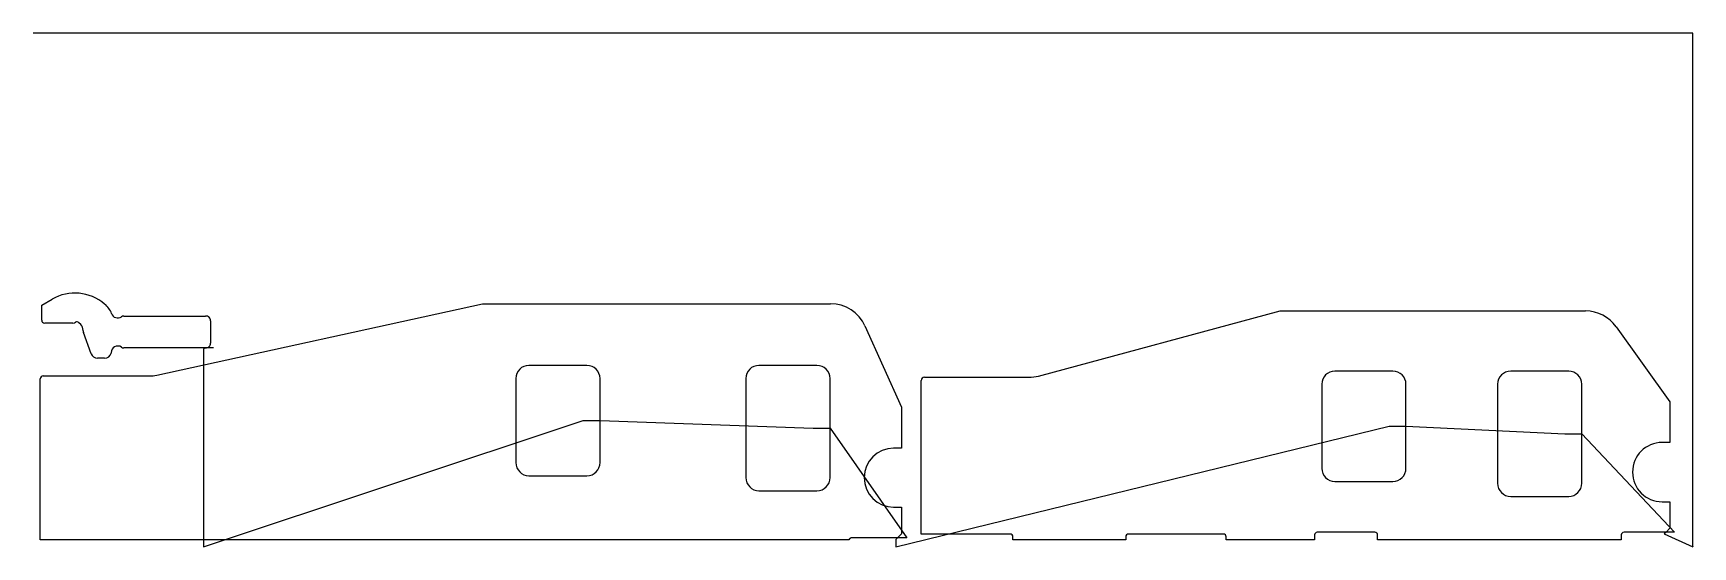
# Model space of a CAD drawing. Header units: metres. Extents: x 0 to 4437, y 0 to 1373.
import ezdxf

# ---------------------------------------------------------------- set-up
doc = ezdxf.new("R2010")
doc.units = ezdxf.units.M

msp = doc.modelspace()

# ---------------------------------------------------------------- linework, layer by layer
at = {"layer": 'TOOL_0'}
for p, q in [((1.005, 1373.248), (0.005, 1373.248)), ((4437.201, 1373.248), (1.005, 1373.248)), ((4437.201, 1.002), (4437.201, 1373.248)), ((23.027, 646.02), (50.698, 661.996)), ((23.027, 605.865), (23.027, 646.02)), ((330.873, 459.089), (1201.434, 650.001)), ((1201.434, 650.001), (2131.766, 650.001)), ((2687.88, 456.658), (3333.786, 630.503)), ((3333.786, 630.503), (4150.386, 630.503)), ((106.349, 598.365), (31.027, 598.365)), ((126.937, 594.42), (122.188, 599.169)), ((133.527, 577.621), (133.527, 578.51)), ((242.611, 616.865), (461.028, 616.865)), ((474.028, 604.365), (474.028, 544.365)), ((2223.889, 590.405), (2321.502, 373.216)), ((4232.253, 588.476), (4376.059, 387.994)), ((155.093, 515.904), (134.275, 573.363)), ((191.026, 504.365), (171.546, 504.365)), ((208.526, 519.317), (208.138, 518.104)), ((461.026, 531.864), (242.609, 531.864)), ((461.028, 531.865), (455.237, 529.279)), ((455.237, 529.279), (455.237, 0)), ((482.29, 531.864), (461.026, 531.864)), ((19.002, 19.001), (19.002, 448.791)), ((27.002, 456.791), (309.665, 456.791)), ((1290.502, 450.001), (1290.502, 225.001)), ((1480.502, 485.001), (1325.502, 485.001)), ((1515.502, 337.501), (1515.502, 450.001)), ((1905.502, 450.001), (1905.502, 185.001)), ((2095.502, 485.001), (1940.502, 485.001)), ((2130.502, 317.501), (2130.502, 450.001)), ((2374.557, 34.002), (2374.557, 444.497)), ((2383.307, 453.247), (2662.085, 453.247)), ((3635.307, 469.752), (3480.307, 469.752)), ((4105.307, 469.752), (3950.307, 469.752)), ((3445.307, 434.752), (3445.307, 209.752)), ((3670.307, 322.252), (3670.307, 434.752)), ((3915.307, 434.752), (3915.307, 169.752)), ((4140.307, 302.252), (4140.307, 434.752)), ((2321.502, 373.216), (2321.502, 264.002)), ((4376.059, 387.994), (4376.059, 279.003)), ((455.237, 0), (1470.502, 337.501)), ((1470.502, 337.501), (1515.502, 337.501)), ((1515.502, 225.001), (1515.502, 337.501)), ((1515.502, 337.501), (2085.502, 317.501)), ((2085.502, 317.501), (2130.502, 317.501)), ((2130.502, 185.001), (2130.502, 317.501)), ((2130.502, 317.501), (2335.403, 24.001)), ((2306.259, 0.001), (3625.307, 322.252)), ((3625.307, 322.252), (3670.307, 322.252)), ((3670.307, 209.752), (3670.307, 322.252)), ((3670.307, 322.252), (4095.307, 302.252)), ((4095.307, 302.252), (4140.307, 302.252)), ((4140.307, 169.752), (4140.307, 302.252)), ((4140.307, 302.252), (4388.302, 39.002)), ((4376.059, 279.003), (4355.309, 279.003)), ((2321.502, 264.002), (2300.502, 264.002)), ((1325.502, 190.001), (1480.502, 190.001)), ((1940.502, 150.001), (2095.502, 150.001)), ((3480.307, 174.752), (3635.307, 174.752)), ((3950.307, 134.752), (4105.307, 134.752)), ((2300.502, 106.002), (2321.502, 106.002)), ((2321.502, 106.002), (2321.502, 34.588)), ((4355.309, 120.503), (4376.059, 120.503)), ((4376.059, 120.503), (4376.059, 49.442)), ((4376.059, 49.442), (4365.62, 39.003)), ((2181.097, 19.001), (19.002, 19.001)), ((2310.916, 24.001), (2189.164, 24.001)), ((2310.916, 24.002), (2306.259, 19.141)), ((2306.259, 19.141), (2306.259, 0.001)), ((2321.502, 34.588), (2310.916, 24.002)), ((2335.403, 24.001), (2310.916, 24.001)), ((2612.307, 34.002), (2374.557, 34.002)), ((2619.557, 19.002), (2619.557, 26.752)), ((2921.057, 19.002), (2619.557, 19.002)), ((2921.057, 26.752), (2921.057, 19.002)), ((3182.307, 34.002), (2928.307, 34.002)), ((3189.557, 19.002), (3189.557, 26.752)), ((3426.057, 19.002), (3189.557, 19.002)), ((3426.057, 31.752), (3426.057, 19.002)), ((3587.307, 39.002), (3433.307, 39.002)), ((3594.557, 19.002), (3594.557, 31.752)), ((4246.057, 19.002), (3594.557, 19.002)), ((4246.057, 31.752), (4246.057, 19.002)), ((4365.618, 39.002), (4253.307, 39.002)), ((4365.62, 39.003), (4360.526, 34.727)), ((4360.526, 34.727), (4437.201, 0.002)), ((4388.302, 39.002), (4365.618, 39.002)), ((4437.201, 0.002), (4437.201, 1.002)), ((4437.201, 1.002), (4437.201, 0.002)), ((4437.201, 0.002), (4437.201, 1.002)), ((4437.201, 0.002), (4437.201, 0.002))]:
    msp.add_line(p, q, dxfattribs=at)
for centre, radius, start, end in [((111.786, 556.157), 122.203, 49.569678, 119.99262), ((154.38, 603.262), 58.754, 20.060006, 51.397151), ((226.027, 629.365), 17.5, 199.87737, 303.559307), ((2131.766, 549.001), 101, 24.201181, 90), ((4150.386, 529.753), 100.75, 35.651782, 90), ((30.003, 605.29), 7, 175.288021, 278.411376), ((106.229, 611.434), 13.069, 270.526077, 303.240183), ((116.885, 593.866), 7.5, 45, 117.750712), ((110.91, 578.461), 22.617, 0.124132, 44.878193), ((146.547, 577.712), 13.02, 180.400448, 199.51351), ((242.672, 604.164), 12.702, 90.275176, 123.285966), ((462.04, 604.908), 12, 357.406543, 94.837791), ((226.026, 519.364), 17.499, 56.443421, 180.15388), ((242.67, 544.566), 12.702, 236.716509, 269.724845), ((462.04, 543.822), 12, 265.162209, 2.593457), ((171.546, 521.865), 17.5, 199.915692, 270), ((190.982, 521.946), 17.581, 270.143394, 347.377165), ((27.002, 448.791), 8, 90, 180), ((309.485, 557.456), 100.665, 270.102451, 282.266926), ((1325.502, 450.001), 35, 90, 180), ((1480.502, 450.001), 35, 0, 90), ((1940.502, 450.001), 35, 90, 180), ((2095.502, 450.001), 35, 0, 90), ((2383.307, 444.497), 8.75, 90, 180), ((2662.085, 552.497), 99.25, 270, 285.064136), ((3480.307, 434.752), 35, 90, 180), ((3635.307, 434.752), 35, 0, 90), ((3950.307, 434.752), 35, 90, 180), ((4105.307, 434.752), 35, 0, 90), ((4355.309, 199.753), 79.25, 90, 270), ((1325.502, 225.001), 35, 180, 270), ((1480.502, 225.001), 35, 270, 0), ((2300.502, 185.002), 79, 90, 270), ((1940.502, 185.001), 35, 180, 270), ((2095.502, 185.001), 35, 270, 0), ((3480.307, 209.752), 35, 180, 270), ((3635.307, 209.752), 35, 270, 0), ((3950.307, 169.752), 35, 180, 270), ((4105.307, 169.752), 35, 270, 0), ((2189.198, 14.94), 9.061, 90.214993, 153.375569), ((2612.307, 26.752), 7.25, 0, 90), ((2928.307, 26.752), 7.25, 90, 180), ((3182.307, 26.752), 7.25, 0, 90), ((3433.307, 31.752), 7.25, 90, 180), ((3587.307, 31.752), 7.25, 0, 90), ((4253.307, 31.752), 7.25, 90, 180)]:
    msp.add_arc(centre, radius, start, end, dxfattribs=at)

doc.saveas('drawing.dxf')
